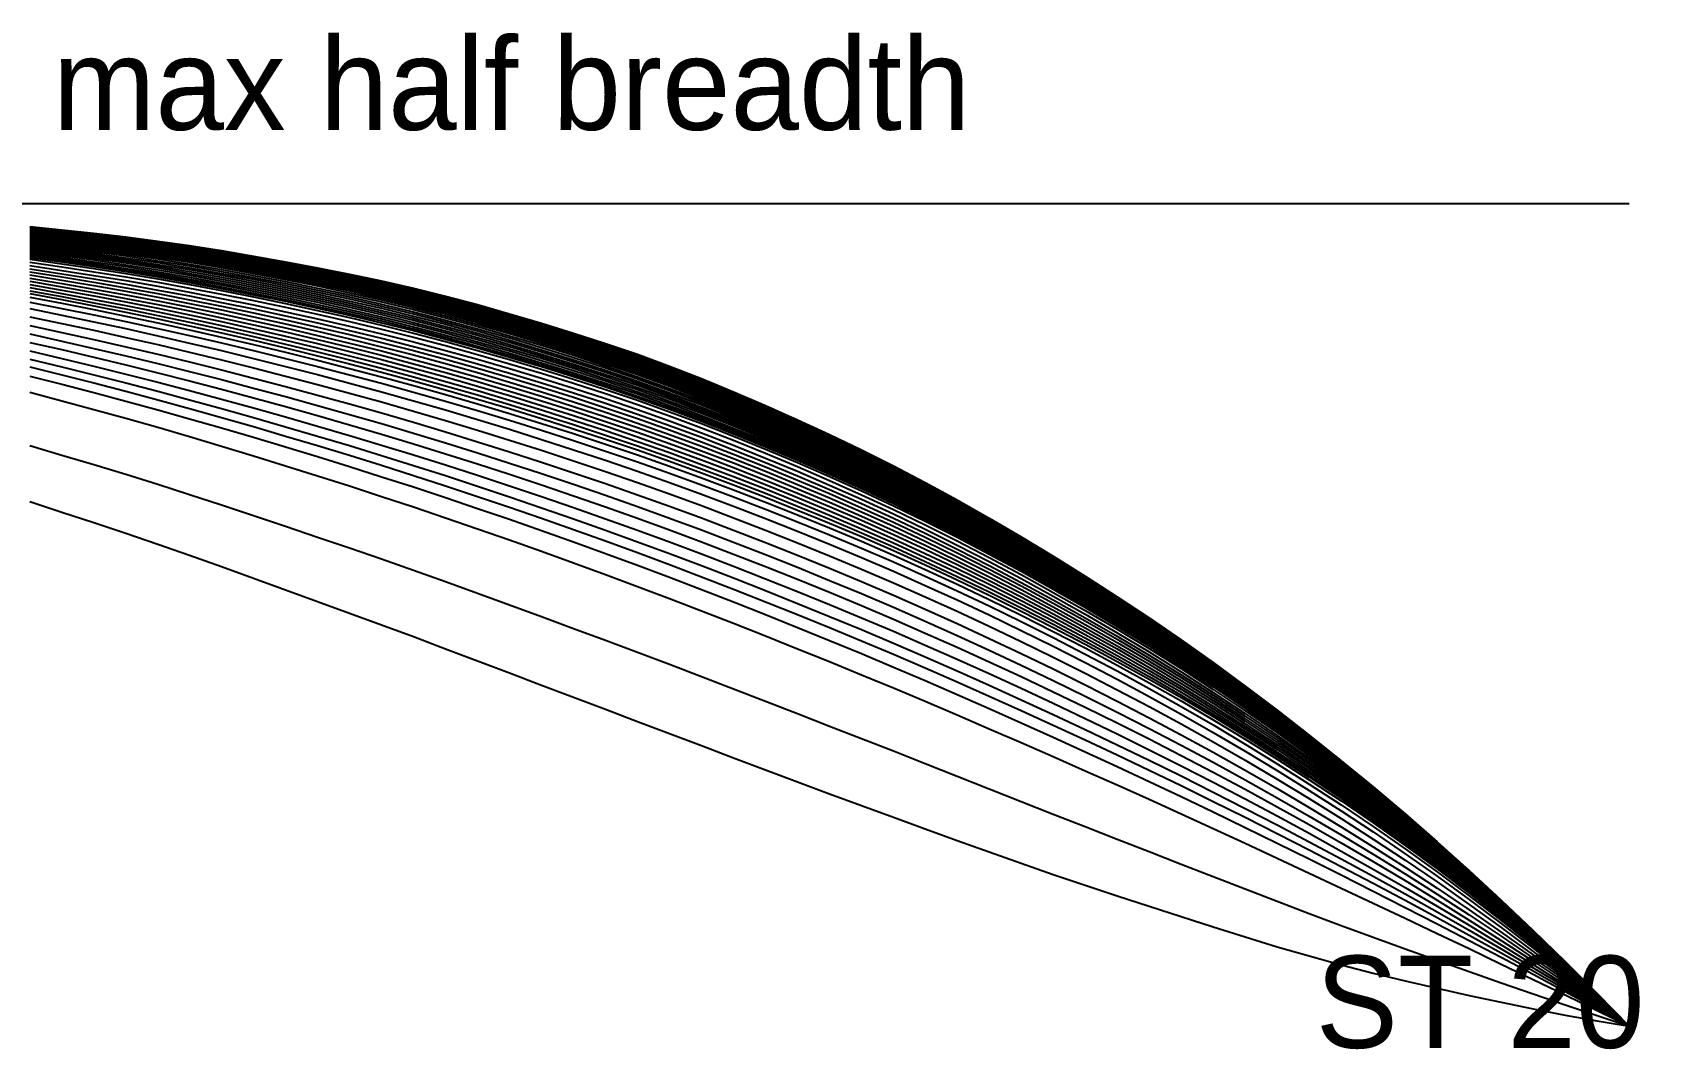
# Model space of a CAD drawing. Header units: metres. Extents: x -42 to 420, y 0 to 297.
# Drawn here: x 349.57 to 385.18, y 86.43 to 108.49 of the extents above; entities that cross this region are included whole.
import ezdxf
from ezdxf.enums import TextEntityAlignment as Align

# ---------------------------------------------------------------- set-up
doc = ezdxf.new("R2010")
doc.units = ezdxf.units.M
for name, color, linetype in [('DECK', 7, 'Continuous'), ('LABELS', 7, 'Continuous'), ('WATERLINES', 7, 'Continuous')]:
    doc.layers.add(name, color=color, linetype=linetype)

msp = doc.modelspace()

# ---------------------------------------------------------------- linework, layer by layer
at = {"layer": 'DECK'}
msp.add_line((162, 104.786), (384.222, 104.786), dxfattribs=at)
at = {"layer": 'WATERLINES'}
for points in [[(349.5, 104.286), (350.194, 104.216), (350.889, 104.143), (351.583, 104.063), (352.278, 103.972), (352.972, 103.872), (353.667, 103.764), (354.361, 103.647), (355.056, 103.523), (355.75, 103.392), (356.444, 103.255), (357.139, 103.108), (357.833, 102.948), (358.528, 102.775), (359.222, 102.591), (359.917, 102.395), (360.611, 102.189), (361.306, 101.974), (362, 101.75), (362.694, 101.513), (363.389, 101.258), (364.083, 100.987), (364.778, 100.701), (365.472, 100.402), (366.167, 100.091), (366.861, 99.77), (367.556, 99.439), (368.25, 99.094), (368.944, 98.732), (369.639, 98.353), (370.333, 97.959), (371.028, 97.55), (371.722, 97.129), (372.417, 96.695), (373.111, 96.25), (373.806, 95.791), (374.5, 95.315), (375.194, 94.821), (375.889, 94.311), (376.583, 93.785), (377.278, 93.245), (377.972, 92.69), (378.667, 92.121), (379.361, 91.536), (380.056, 90.932), (380.75, 90.308), (381.444, 89.666), (382.139, 89.006), (382.833, 88.329), (383.528, 87.637), (384.222, 86.929)], [(349.5, 104.266), (350.194, 104.195), (350.889, 104.121), (351.583, 104.04), (352.278, 103.948), (352.972, 103.848), (353.667, 103.738), (354.361, 103.621), (355.056, 103.496), (355.75, 103.365), (356.444, 103.227), (357.139, 103.08), (357.833, 102.919), (358.528, 102.746), (359.222, 102.561), (359.917, 102.365), (360.611, 102.159), (361.306, 101.944), (362, 101.72), (362.694, 101.483), (363.389, 101.228), (364.083, 100.957), (364.778, 100.671), (365.472, 100.373), (366.167, 100.062), (366.861, 99.74), (367.556, 99.41), (368.25, 99.066), (368.944, 98.704), (369.639, 98.326), (370.333, 97.932), (371.028, 97.525), (371.722, 97.104), (372.417, 96.671), (373.111, 96.227), (373.806, 95.769), (374.5, 95.293), (375.194, 94.801), (375.889, 94.292), (376.583, 93.767), (377.278, 93.228), (377.972, 92.675), (378.667, 92.108), (379.361, 91.524), (380.056, 90.921), (380.75, 90.299), (381.444, 89.658), (382.139, 89), (382.833, 88.326), (383.528, 87.635), (384.222, 86.929)], [(349.5, 104.246), (350.194, 104.174), (350.889, 104.099), (351.583, 104.017), (352.278, 103.925), (352.972, 103.823), (353.667, 103.713), (354.361, 103.595), (355.056, 103.47), (355.75, 103.338), (356.444, 103.199), (357.139, 103.052), (357.833, 102.89), (358.528, 102.717), (359.222, 102.532), (359.917, 102.336), (360.611, 102.129), (361.306, 101.914), (362, 101.69), (362.694, 101.452), (363.389, 101.197), (364.083, 100.927), (364.778, 100.641), (365.472, 100.343), (366.167, 100.032), (366.861, 99.711), (367.556, 99.381), (368.25, 99.038), (368.944, 98.676), (369.639, 98.299), (370.333, 97.906), (371.028, 97.499), (371.722, 97.078), (372.417, 96.646), (373.111, 96.203), (373.806, 95.746), (374.5, 95.272), (375.194, 94.78), (375.889, 94.273), (376.583, 93.75), (377.278, 93.212), (377.972, 92.659), (378.667, 92.094), (379.361, 91.512), (380.056, 90.91), (380.75, 90.289), (381.444, 89.651), (382.139, 88.995), (382.833, 88.322), (383.528, 87.633), (384.222, 86.929)], [(349.5, 104.226), (350.194, 104.153), (350.889, 104.077), (351.583, 103.994), (352.278, 103.901), (352.972, 103.799), (353.667, 103.688), (354.361, 103.569), (355.056, 103.443), (355.75, 103.31), (356.444, 103.172), (357.139, 103.023), (357.833, 102.862), (358.528, 102.688), (359.222, 102.502), (359.917, 102.306), (360.611, 102.099), (361.306, 101.884), (362, 101.659), (362.694, 101.422), (363.389, 101.167), (364.083, 100.897), (364.778, 100.611), (365.472, 100.313), (366.167, 100.003), (366.861, 99.682), (367.556, 99.352), (368.25, 99.009), (368.944, 98.649), (369.639, 98.272), (370.333, 97.879), (371.028, 97.473), (371.722, 97.053), (372.417, 96.622), (373.111, 96.18), (373.806, 95.724), (374.5, 95.25), (375.194, 94.76), (375.889, 94.254), (376.583, 93.732), (377.278, 93.195), (377.972, 92.644), (378.667, 92.08), (379.361, 91.499), (380.056, 90.899), (380.75, 90.28), (381.444, 89.643), (382.139, 88.989), (382.833, 88.318), (383.528, 87.631), (384.222, 86.929)], [(349.5, 104.206), (350.194, 104.132), (350.889, 104.055), (351.583, 103.971), (352.278, 103.877), (352.972, 103.774), (353.667, 103.663), (354.361, 103.543), (355.056, 103.417), (355.75, 103.283), (356.444, 103.144), (357.139, 102.995), (357.833, 102.833), (358.528, 102.659), (359.222, 102.473), (359.917, 102.276), (360.611, 102.07), (361.306, 101.854), (362, 101.629), (362.694, 101.392), (363.389, 101.137), (364.083, 100.866), (364.778, 100.581), (365.472, 100.283), (366.167, 99.973), (366.861, 99.653), (367.556, 99.323), (368.25, 98.981), (368.944, 98.621), (369.639, 98.244), (370.333, 97.853), (371.028, 97.447), (371.722, 97.028), (372.417, 96.598), (373.111, 96.157), (373.806, 95.701), (374.5, 95.229), (375.194, 94.74), (375.889, 94.234), (376.583, 93.714), (377.278, 93.178), (377.972, 92.629), (378.667, 92.066), (379.361, 91.487), (380.056, 90.888), (380.75, 90.271), (381.444, 89.636), (382.139, 88.983), (382.833, 88.314), (383.528, 87.629), (384.222, 86.929)], [(349.5, 104.186), (350.194, 104.111), (350.889, 104.033), (351.583, 103.948), (352.278, 103.853), (352.972, 103.75), (353.667, 103.638), (354.361, 103.518), (355.056, 103.39), (355.75, 103.256), (356.444, 103.116), (357.139, 102.967), (357.833, 102.804), (358.528, 102.63), (359.222, 102.443), (359.917, 102.247), (360.611, 102.04), (361.306, 101.824), (362, 101.599), (362.694, 101.361), (363.389, 101.106), (364.083, 100.836), (364.778, 100.551), (365.472, 100.253), (366.167, 99.944), (366.861, 99.624), (367.556, 99.295), (368.25, 98.952), (368.944, 98.593), (369.639, 98.217), (370.333, 97.826), (371.028, 97.421), (371.722, 97.003), (372.417, 96.574), (373.111, 96.133), (373.806, 95.679), (374.5, 95.208), (375.194, 94.719), (375.889, 94.215), (376.583, 93.696), (377.278, 93.162), (377.972, 92.614), (378.667, 92.052), (379.361, 91.475), (380.056, 90.878), (380.75, 90.262), (381.444, 89.628), (382.139, 88.977), (382.833, 88.31), (383.528, 87.627), (384.222, 86.929)], [(349.5, 104.166), (350.194, 104.09), (350.889, 104.011), (351.583, 103.925), (352.278, 103.83), (352.972, 103.725), (353.667, 103.612), (354.361, 103.492), (355.056, 103.364), (355.75, 103.229), (356.444, 103.089), (357.139, 102.938), (357.833, 102.776), (358.528, 102.6), (359.222, 102.414), (359.917, 102.217), (360.611, 102.01), (361.306, 101.794), (362, 101.569), (362.694, 101.331), (363.389, 101.076), (364.083, 100.806), (364.778, 100.521), (365.472, 100.224), (366.167, 99.914), (366.861, 99.594), (367.556, 99.266), (368.25, 98.924), (368.944, 98.565), (369.639, 98.19), (370.333, 97.799), (371.028, 97.395), (371.722, 96.978), (372.417, 96.549), (373.111, 96.11), (373.806, 95.657), (374.5, 95.186), (375.194, 94.699), (375.889, 94.196), (376.583, 93.678), (377.278, 93.145), (377.972, 92.599), (378.667, 92.039), (379.361, 91.462), (380.056, 90.867), (380.75, 90.253), (381.444, 89.621), (382.139, 88.972), (382.833, 88.306), (383.528, 87.625), (384.222, 86.929)], [(349.5, 104.146), (350.194, 104.069), (350.889, 103.989), (351.583, 103.902), (352.278, 103.806), (352.972, 103.701), (353.667, 103.587), (354.361, 103.466), (355.056, 103.337), (355.75, 103.202), (356.444, 103.061), (357.139, 102.91), (357.833, 102.747), (358.528, 102.571), (359.222, 102.385), (359.917, 102.187), (360.611, 101.98), (361.306, 101.764), (362, 101.539), (362.694, 101.301), (363.389, 101.046), (364.083, 100.776), (364.778, 100.491), (365.472, 100.194), (366.167, 99.885), (366.861, 99.565), (367.556, 99.237), (368.25, 98.896), (368.944, 98.537), (369.639, 98.162), (370.333, 97.773), (371.028, 97.369), (371.722, 96.953), (372.417, 96.525), (373.111, 96.087), (373.806, 95.634), (374.5, 95.165), (375.194, 94.679), (375.889, 94.177), (376.583, 93.66), (377.278, 93.129), (377.972, 92.583), (378.667, 92.025), (379.361, 91.45), (380.056, 90.856), (380.75, 90.243), (381.444, 89.613), (382.139, 88.966), (382.833, 88.302), (383.528, 87.623), (384.222, 86.929)], [(349.5, 104.126), (350.194, 104.048), (350.889, 103.967), (351.583, 103.879), (352.278, 103.782), (352.972, 103.676), (353.667, 103.562), (354.361, 103.44), (355.056, 103.311), (355.75, 103.175), (356.444, 103.033), (357.139, 102.882), (357.833, 102.718), (358.528, 102.542), (359.222, 102.355), (359.917, 102.158), (360.611, 101.95), (361.306, 101.733), (362, 101.508), (362.694, 101.27), (363.389, 101.015), (364.083, 100.745), (364.778, 100.461), (365.472, 100.164), (366.167, 99.855), (366.861, 99.536), (367.556, 99.208), (368.25, 98.867), (368.944, 98.509), (369.639, 98.135), (370.333, 97.746), (371.028, 97.343), (371.722, 96.928), (372.417, 96.501), (373.111, 96.063), (373.806, 95.612), (374.5, 95.143), (375.194, 94.659), (375.889, 94.158), (376.583, 93.642), (377.278, 93.112), (377.972, 92.568), (378.667, 92.011), (379.361, 91.438), (380.056, 90.845), (380.75, 90.234), (381.444, 89.606), (382.139, 88.96), (382.833, 88.298), (383.528, 87.621), (384.222, 86.929)], [(349.5, 104.105), (350.194, 104.027), (350.889, 103.945), (351.583, 103.856), (352.278, 103.758), (352.972, 103.652), (353.667, 103.537), (354.361, 103.414), (355.056, 103.284), (355.75, 103.148), (356.444, 103.005), (357.139, 102.853), (357.833, 102.689), (358.528, 102.513), (359.222, 102.326), (359.917, 102.128), (360.611, 101.92), (361.306, 101.703), (362, 101.478), (362.694, 101.24), (363.389, 100.985), (364.083, 100.715), (364.778, 100.431), (365.472, 100.134), (366.167, 99.825), (366.861, 99.507), (367.556, 99.179), (368.25, 98.839), (368.944, 98.481), (369.639, 98.108), (370.333, 97.719), (371.028, 97.318), (371.722, 96.903), (372.417, 96.477), (373.111, 96.04), (373.806, 95.589), (374.5, 95.122), (375.194, 94.638), (375.889, 94.139), (376.583, 93.625), (377.278, 93.096), (377.972, 92.553), (378.667, 91.997), (379.361, 91.425), (380.056, 90.834), (380.75, 90.225), (381.444, 89.598), (382.139, 88.955), (382.833, 88.295), (383.528, 87.619), (384.222, 86.929)], [(349.5, 104.085), (350.194, 104.006), (350.889, 103.923), (351.583, 103.833), (352.278, 103.735), (352.972, 103.627), (353.667, 103.512), (354.361, 103.388), (355.056, 103.258), (355.75, 103.121), (356.444, 102.978), (357.139, 102.825), (357.833, 102.661), (358.528, 102.484), (359.222, 102.296), (359.917, 102.098), (360.611, 101.89), (361.306, 101.673), (362, 101.448), (362.694, 101.21), (363.389, 100.955), (364.083, 100.685), (364.778, 100.401), (365.472, 100.104), (366.167, 99.796), (366.861, 99.478), (367.556, 99.15), (368.25, 98.81), (368.944, 98.453), (369.639, 98.08), (370.333, 97.693), (371.028, 97.292), (371.722, 96.878), (372.417, 96.452), (373.111, 96.016), (373.806, 95.567), (374.5, 95.101), (375.194, 94.618), (375.889, 94.12), (376.583, 93.607), (377.278, 93.079), (377.972, 92.538), (378.667, 91.983), (379.361, 91.413), (380.056, 90.824), (380.75, 90.216), (381.444, 89.591), (382.139, 88.949), (382.833, 88.291), (383.528, 87.617), (384.222, 86.929)], [(349.5, 104.066), (350.194, 103.986), (350.889, 103.902), (351.583, 103.812), (352.278, 103.712), (352.972, 103.604), (353.667, 103.488), (354.361, 103.364), (355.056, 103.233), (355.75, 103.095), (356.444, 102.951), (357.139, 102.798), (357.833, 102.633), (358.528, 102.456), (359.222, 102.268), (359.917, 102.07), (360.611, 101.862), (361.306, 101.644), (362, 101.419), (362.694, 101.18), (363.389, 100.925), (364.083, 100.656), (364.778, 100.372), (365.472, 100.075), (366.167, 99.767), (366.861, 99.449), (367.556, 99.122), (368.25, 98.782), (368.944, 98.426), (369.639, 98.054), (370.333, 97.667), (371.028, 97.266), (371.722, 96.853), (372.417, 96.428), (373.111, 95.993), (373.806, 95.545), (374.5, 95.079), (375.194, 94.598), (375.889, 94.101), (376.583, 93.589), (377.278, 93.062), (377.972, 92.522), (378.667, 91.969), (379.361, 91.4), (380.056, 90.813), (380.75, 90.207), (381.444, 89.583), (382.139, 88.943), (382.833, 88.287), (383.528, 87.615), (384.222, 86.929)], [(349.5, 104.045), (350.194, 103.964), (350.889, 103.879), (351.583, 103.788), (352.278, 103.687), (352.972, 103.578), (353.667, 103.461), (354.361, 103.337), (355.056, 103.205), (355.75, 103.067), (356.444, 102.922), (357.139, 102.769), (357.833, 102.603), (358.528, 102.426), (359.222, 102.238), (359.917, 102.039), (360.611, 101.831), (361.306, 101.613), (362, 101.387), (362.694, 101.149), (363.389, 100.894), (364.083, 100.624), (364.778, 100.341), (365.472, 100.045), (366.167, 99.737), (366.861, 99.419), (367.556, 99.093), (368.25, 98.753), (368.944, 98.398), (369.639, 98.026), (370.333, 97.64), (371.028, 97.24), (371.722, 96.828), (372.417, 96.404), (373.111, 95.97), (373.806, 95.522), (374.5, 95.058), (375.194, 94.577), (375.889, 94.082), (376.583, 93.571), (377.278, 93.046), (377.972, 92.507), (378.667, 91.956), (379.361, 91.388), (380.056, 90.802), (380.75, 90.198), (381.444, 89.576), (382.139, 88.937), (382.833, 88.283), (383.528, 87.613), (384.222, 86.929)], [(349.5, 104.02), (350.194, 103.938), (350.889, 103.852), (351.583, 103.759), (352.278, 103.658), (352.972, 103.548), (353.667, 103.431), (354.361, 103.305), (355.056, 103.173), (355.75, 103.034), (356.444, 102.889), (357.139, 102.735), (357.833, 102.568), (358.528, 102.391), (359.222, 102.202), (359.917, 102.003), (360.611, 101.795), (361.306, 101.577), (362, 101.351), (362.694, 101.113), (363.389, 100.859), (364.083, 100.589), (364.778, 100.306), (365.472, 100.01), (366.167, 99.703), (366.861, 99.386), (367.556, 99.06), (368.25, 98.722), (368.944, 98.367), (369.639, 97.996), (370.333, 97.611), (371.028, 97.212), (371.722, 96.801), (372.417, 96.379), (373.111, 95.945), (373.806, 95.499), (374.5, 95.036), (375.194, 94.557), (375.889, 94.063), (376.583, 93.554), (377.278, 93.03), (377.972, 92.493), (378.667, 91.943), (379.361, 91.377), (380.056, 90.792), (380.75, 90.189), (381.444, 89.569), (382.139, 88.933), (382.833, 88.28), (383.528, 87.611), (384.222, 86.929)], [(349.5, 103.991), (350.194, 103.907), (350.889, 103.82), (351.583, 103.726), (352.278, 103.624), (352.972, 103.513), (353.667, 103.395), (354.361, 103.268), (355.056, 103.135), (355.75, 102.996), (356.444, 102.85), (357.139, 102.695), (357.833, 102.528), (358.528, 102.35), (359.222, 102.161), (359.917, 101.962), (360.611, 101.754), (361.306, 101.536), (362, 101.31), (362.694, 101.072), (363.389, 100.818), (364.083, 100.549), (364.778, 100.267), (365.472, 99.972), (366.167, 99.666), (366.861, 99.349), (367.556, 99.024), (368.25, 98.687), (368.944, 98.333), (369.639, 97.963), (370.333, 97.58), (371.028, 97.182), (371.722, 96.773), (372.417, 96.352), (373.111, 95.92), (373.806, 95.475), (374.5, 95.014), (375.194, 94.537), (375.889, 94.044), (376.583, 93.537), (377.278, 93.015), (377.972, 92.48), (378.667, 91.931), (379.361, 91.367), (380.056, 90.784), (380.75, 90.182), (381.444, 89.564), (382.139, 88.928), (382.833, 88.277), (383.528, 87.61), (384.222, 86.929)], [(349.5, 103.957), (350.194, 103.873), (350.889, 103.784), (351.583, 103.689), (352.278, 103.585), (352.972, 103.473), (353.667, 103.354), (354.361, 103.227), (355.056, 103.093), (355.75, 102.952), (356.444, 102.806), (357.139, 102.65), (357.833, 102.483), (358.528, 102.304), (359.222, 102.115), (359.917, 101.916), (360.611, 101.708), (361.306, 101.491), (362, 101.265), (362.694, 101.027), (363.389, 100.773), (364.083, 100.505), (364.778, 100.223), (365.472, 99.929), (366.167, 99.624), (366.861, 99.309), (367.556, 98.985), (368.25, 98.649), (368.944, 98.296), (369.639, 97.929), (370.333, 97.547), (371.028, 97.151), (371.722, 96.743), (372.417, 96.324), (373.111, 95.894), (373.806, 95.451), (374.5, 94.992), (375.194, 94.516), (375.889, 94.026), (376.583, 93.52), (377.278, 93.001), (377.972, 92.467), (378.667, 91.92), (379.361, 91.357), (380.056, 90.776), (380.75, 90.176), (381.444, 89.559), (382.139, 88.925), (382.833, 88.275), (383.528, 87.609), (384.222, 86.929)], [(349.5, 103.922), (350.194, 103.836), (350.889, 103.746), (351.583, 103.65), (352.278, 103.545), (352.972, 103.432), (353.667, 103.311), (354.361, 103.183), (355.056, 103.048), (355.75, 102.907), (356.444, 102.76), (357.139, 102.603), (357.833, 102.436), (358.528, 102.257), (359.222, 102.068), (359.917, 101.869), (360.611, 101.66), (361.306, 101.443), (362, 101.217), (362.694, 100.979), (363.389, 100.726), (364.083, 100.459), (364.778, 100.178), (365.472, 99.885), (366.167, 99.582), (366.861, 99.268), (367.556, 98.945), (368.25, 98.61), (368.944, 98.259), (369.639, 97.893), (370.333, 97.513), (371.028, 97.119), (371.722, 96.713), (372.417, 96.296), (373.111, 95.868), (373.806, 95.427), (374.5, 94.969), (375.194, 94.496), (375.889, 94.008), (376.583, 93.504), (377.278, 92.986), (377.972, 92.455), (378.667, 91.91), (379.361, 91.349), (380.056, 90.769), (380.75, 90.17), (381.444, 89.554), (382.139, 88.921), (382.833, 88.272), (383.528, 87.608), (384.222, 86.929)], [(349.5, 103.888), (350.194, 103.8), (350.889, 103.709), (351.583, 103.611), (352.278, 103.505), (352.972, 103.391), (353.667, 103.269), (354.361, 103.141), (355.056, 103.005), (355.75, 102.863), (356.444, 102.714), (357.139, 102.557), (357.833, 102.389), (358.528, 102.21), (359.222, 102.021), (359.917, 101.821), (360.611, 101.613), (361.306, 101.396), (362, 101.17), (362.694, 100.933), (363.389, 100.68), (364.083, 100.413), (364.778, 100.134), (365.472, 99.842), (366.167, 99.539), (366.861, 99.227), (367.556, 98.905), (368.25, 98.572), (368.944, 98.222), (369.639, 97.858), (370.333, 97.479), (371.028, 97.088), (371.722, 96.683), (372.417, 96.268), (373.111, 95.842), (373.806, 95.403), (374.5, 94.947), (375.194, 94.476), (375.889, 93.989), (376.583, 93.488), (377.278, 92.972), (377.972, 92.442), (378.667, 91.899), (379.361, 91.34), (380.056, 90.761), (380.75, 90.164), (381.444, 89.55), (382.139, 88.918), (382.833, 88.27), (383.528, 87.607), (384.222, 86.929)], [(349.5, 103.853), (350.194, 103.765), (350.889, 103.672), (351.583, 103.573), (352.278, 103.466), (352.972, 103.351), (353.667, 103.228), (354.361, 103.098), (355.056, 102.962), (355.75, 102.819), (356.444, 102.67), (357.139, 102.512), (357.833, 102.343), (358.528, 102.164), (359.222, 101.974), (359.917, 101.775), (360.611, 101.566), (361.306, 101.349), (362, 101.124), (362.694, 100.886), (363.389, 100.634), (364.083, 100.369), (364.778, 100.09), (365.472, 99.799), (366.167, 99.498), (366.861, 99.186), (367.556, 98.866), (368.25, 98.534), (368.944, 98.185), (369.639, 97.823), (370.333, 97.446), (371.028, 97.056), (371.722, 96.654), (372.417, 96.24), (373.111, 95.816), (373.806, 95.378), (374.5, 94.925), (375.194, 94.455), (375.889, 93.971), (376.583, 93.471), (377.278, 92.957), (377.972, 92.43), (378.667, 91.888), (379.361, 91.33), (380.056, 90.753), (380.75, 90.158), (381.444, 89.545), (382.139, 88.915), (382.833, 88.268), (383.528, 87.606), (384.222, 86.929)], [(349.5, 103.819), (350.194, 103.729), (350.889, 103.635), (351.583, 103.534), (352.278, 103.426), (352.972, 103.31), (353.667, 103.186), (354.361, 103.056), (355.056, 102.918), (355.75, 102.774), (356.444, 102.624), (357.139, 102.466), (357.833, 102.297), (358.528, 102.117), (359.222, 101.927), (359.917, 101.728), (360.611, 101.519), (361.306, 101.302), (362, 101.077), (362.694, 100.84), (363.389, 100.588), (364.083, 100.323), (364.778, 100.045), (365.472, 99.756), (366.167, 99.455), (366.861, 99.145), (367.556, 98.826), (368.25, 98.495), (368.944, 98.149), (369.639, 97.787), (370.333, 97.412), (371.028, 97.024), (371.722, 96.624), (372.417, 96.212), (373.111, 95.79), (373.806, 95.354), (374.5, 94.902), (375.194, 94.435), (375.889, 93.952), (376.583, 93.455), (377.278, 92.943), (377.972, 92.417), (378.667, 91.877), (379.361, 91.321), (380.056, 90.746), (380.75, 90.152), (381.444, 89.54), (382.139, 88.911), (382.833, 88.266), (383.528, 87.605), (384.222, 86.929)], [(349.5, 103.785), (350.194, 103.693), (350.889, 103.598), (351.583, 103.496), (352.278, 103.387), (352.972, 103.269), (353.667, 103.145), (354.361, 103.013), (355.056, 102.875), (355.75, 102.73), (356.444, 102.579), (357.139, 102.42), (357.833, 102.251), (358.528, 102.07), (359.222, 101.88), (359.917, 101.681), (360.611, 101.472), (361.306, 101.255), (362, 101.03), (362.694, 100.794), (363.389, 100.543), (364.083, 100.278), (364.778, 100.001), (365.472, 99.713), (366.167, 99.414), (366.861, 99.105), (367.556, 98.787), (368.25, 98.457), (368.944, 98.112), (369.639, 97.752), (370.333, 97.379), (371.028, 96.993), (371.722, 96.594), (372.417, 96.184), (373.111, 95.764), (373.806, 95.33), (374.5, 94.88), (375.194, 94.415), (375.889, 93.934), (376.583, 93.439), (377.278, 92.929), (377.972, 92.405), (378.667, 91.867), (379.361, 91.312), (380.056, 90.738), (380.75, 90.146), (381.444, 89.535), (382.139, 88.908), (382.833, 88.264), (383.528, 87.604), (384.222, 86.929)], [(349.5, 103.751), (350.194, 103.658), (350.889, 103.561), (351.583, 103.458), (352.278, 103.347), (352.972, 103.229), (353.667, 103.104), (354.361, 102.971), (355.056, 102.832), (355.75, 102.686), (356.444, 102.535), (357.139, 102.375), (357.833, 102.205), (358.528, 102.024), (359.222, 101.834), (359.917, 101.635), (360.611, 101.426), (361.306, 101.209), (362, 100.984), (362.694, 100.748), (363.389, 100.497), (364.083, 100.234), (364.778, 99.958), (365.472, 99.67), (366.167, 99.372), (366.861, 99.064), (367.556, 98.748), (368.25, 98.419), (368.944, 98.076), (369.639, 97.718), (370.333, 97.346), (371.028, 96.962), (371.722, 96.565), (372.417, 96.157), (373.111, 95.738), (373.806, 95.306), (374.5, 94.858), (375.194, 94.395), (375.889, 93.916), (376.583, 93.423), (377.278, 92.915), (377.972, 92.392), (378.667, 91.856), (379.361, 91.303), (380.056, 90.731), (380.75, 90.14), (381.444, 89.531), (382.139, 88.904), (382.833, 88.261), (383.528, 87.603), (384.222, 86.929)], [(349.5, 103.716), (350.194, 103.622), (350.889, 103.523), (351.583, 103.419), (352.278, 103.307), (352.972, 103.188), (353.667, 103.061), (354.361, 102.928), (355.056, 102.788), (355.75, 102.642), (356.444, 102.489), (357.139, 102.329), (357.833, 102.158), (358.528, 101.977), (359.222, 101.787), (359.917, 101.587), (360.611, 101.379), (361.306, 101.162), (362, 100.937), (362.694, 100.701), (363.389, 100.451), (364.083, 100.188), (364.778, 99.913), (365.472, 99.626), (366.167, 99.33), (366.861, 99.023), (367.556, 98.708), (368.25, 98.38), (368.944, 98.038), (369.639, 97.682), (370.333, 97.312), (371.028, 96.929), (371.722, 96.535), (372.417, 96.128), (373.111, 95.712), (373.806, 95.281), (374.5, 94.836), (375.194, 94.374), (375.889, 93.897), (376.583, 93.406), (377.278, 92.9), (377.972, 92.379), (378.667, 91.845), (379.361, 91.294), (380.056, 90.723), (380.75, 90.134), (381.444, 89.526), (382.139, 88.901), (382.833, 88.259), (383.528, 87.601), (384.222, 86.929)], [(349.5, 103.68), (350.194, 103.584), (350.889, 103.485), (351.583, 103.379), (352.278, 103.266), (352.972, 103.146), (353.667, 103.018), (354.361, 102.884), (355.056, 102.743), (355.75, 102.595), (356.444, 102.442), (357.139, 102.281), (357.833, 102.11), (358.528, 101.929), (359.222, 101.738), (359.917, 101.538), (360.611, 101.33), (361.306, 101.113), (362, 100.888), (362.694, 100.652), (363.389, 100.403), (364.083, 100.141), (364.778, 99.866), (365.472, 99.581), (366.167, 99.285), (366.861, 98.98), (367.556, 98.666), (368.25, 98.34), (368.944, 97.999), (369.639, 97.645), (370.333, 97.276), (371.028, 96.896), (371.722, 96.503), (372.417, 96.099), (373.111, 95.684), (373.806, 95.255), (374.5, 94.812), (375.194, 94.352), (375.889, 93.878), (376.583, 93.388), (377.278, 92.884), (377.972, 92.366), (378.667, 91.833), (379.361, 91.284), (380.056, 90.715), (380.75, 90.127), (381.444, 89.521), (382.139, 88.897), (382.833, 88.257), (383.528, 87.6), (384.222, 86.929)], [(349.5, 103.647), (350.194, 103.55), (350.889, 103.449), (351.583, 103.343), (352.278, 103.228), (352.972, 103.107), (353.667, 102.978), (354.361, 102.843), (355.056, 102.701), (355.75, 102.553), (356.444, 102.399), (357.139, 102.237), (357.833, 102.066), (358.528, 101.884), (359.222, 101.693), (359.917, 101.493), (360.611, 101.285), (361.306, 101.068), (362, 100.843), (362.694, 100.608), (363.389, 100.359), (364.083, 100.098), (364.778, 99.825), (365.472, 99.54), (366.167, 99.246), (366.861, 98.941), (367.556, 98.628), (368.25, 98.304), (368.944, 97.965), (369.639, 97.611), (370.333, 97.245), (371.028, 96.866), (371.722, 96.475), (372.417, 96.073), (373.111, 95.659), (373.806, 95.233), (374.5, 94.791), (375.194, 94.333), (375.889, 93.861), (376.583, 93.373), (377.278, 92.871), (377.972, 92.354), (378.667, 91.824), (379.361, 91.276), (380.056, 90.708), (380.75, 90.122), (381.444, 89.517), (382.139, 88.894), (382.833, 88.255), (383.528, 87.599), (384.222, 86.929)], [(349.5, 103.618), (350.194, 103.52), (350.889, 103.418), (351.583, 103.31), (352.278, 103.195), (352.972, 103.073), (353.667, 102.943), (354.361, 102.807), (355.056, 102.665), (355.75, 102.516), (356.444, 102.362), (357.139, 102.199), (357.833, 102.027), (358.528, 101.845), (359.222, 101.654), (359.917, 101.454), (360.611, 101.246), (361.306, 101.029), (362, 100.805), (362.694, 100.57), (363.389, 100.322), (364.083, 100.061), (364.778, 99.789), (365.472, 99.505), (366.167, 99.212), (366.861, 98.909), (367.556, 98.597), (368.25, 98.273), (368.944, 97.936), (369.639, 97.584), (370.333, 97.219), (371.028, 96.842), (371.722, 96.453), (372.417, 96.052), (373.111, 95.64), (373.806, 95.215), (374.5, 94.775), (375.194, 94.319), (375.889, 93.848), (376.583, 93.362), (377.278, 92.862), (377.972, 92.347), (378.667, 91.817), (379.361, 91.271), (380.056, 90.704), (380.75, 90.119), (381.444, 89.514), (382.139, 88.893), (382.833, 88.254), (383.528, 87.599), (384.222, 86.929)], [(349.5, 103.578), (350.194, 103.479), (350.889, 103.375), (351.583, 103.266), (352.278, 103.149), (352.972, 103.026), (353.667, 102.895), (354.361, 102.758), (355.056, 102.614), (355.75, 102.465), (356.444, 102.309), (357.139, 102.146), (357.833, 101.973), (358.528, 101.791), (359.222, 101.599), (359.917, 101.399), (360.611, 101.191), (361.306, 100.974), (362, 100.75), (362.694, 100.515), (363.389, 100.267), (364.083, 100.008), (364.778, 99.736), (365.472, 99.454), (366.167, 99.162), (366.861, 98.86), (367.556, 98.549), (368.25, 98.227), (368.944, 97.891), (369.639, 97.541), (370.333, 97.178), (371.028, 96.803), (371.722, 96.415), (372.417, 96.017), (373.111, 95.607), (373.806, 95.185), (374.5, 94.746), (375.194, 94.293), (375.889, 93.824), (376.583, 93.34), (377.278, 92.842), (377.972, 92.329), (378.667, 91.802), (379.361, 91.258), (380.056, 90.693), (380.75, 90.11), (381.444, 89.507), (382.139, 88.887), (382.833, 88.25), (383.528, 87.597), (384.222, 86.929)], [(349.5, 103.515), (350.194, 103.413), (350.889, 103.307), (351.583, 103.195), (352.278, 103.076), (352.972, 102.95), (353.667, 102.818), (354.361, 102.679), (355.056, 102.533), (355.75, 102.382), (356.444, 102.225), (357.139, 102.06), (357.833, 101.886), (358.528, 101.703), (359.222, 101.511), (359.917, 101.31), (360.611, 101.101), (361.306, 100.884), (362, 100.659), (362.694, 100.425), (363.389, 100.177), (364.083, 99.918), (364.778, 99.648), (365.472, 99.367), (366.167, 99.075), (366.861, 98.775), (367.556, 98.466), (368.25, 98.146), (368.944, 97.812), (369.639, 97.464), (370.333, 97.104), (371.028, 96.731), (371.722, 96.346), (372.417, 95.951), (373.111, 95.544), (373.806, 95.125), (374.5, 94.69), (375.194, 94.24), (375.889, 93.775), (376.583, 93.295), (377.278, 92.8), (377.972, 92.292), (378.667, 91.768), (379.361, 91.228), (380.056, 90.667), (380.75, 90.088), (381.444, 89.49), (382.139, 88.874), (382.833, 88.241), (383.528, 87.593), (384.222, 86.929)], [(349.5, 103.441), (350.194, 103.336), (350.889, 103.227), (351.583, 103.112), (352.278, 102.99), (352.972, 102.862), (353.667, 102.727), (354.361, 102.586), (355.056, 102.438), (355.75, 102.285), (356.444, 102.126), (357.139, 101.959), (357.833, 101.783), (358.528, 101.599), (359.222, 101.406), (359.917, 101.204), (360.611, 100.995), (361.306, 100.777), (362, 100.552), (362.694, 100.317), (363.389, 100.07), (364.083, 99.812), (364.778, 99.542), (365.472, 99.262), (366.167, 98.973), (366.861, 98.674), (367.556, 98.367), (368.25, 98.048), (368.944, 97.716), (369.639, 97.371), (370.333, 97.014), (371.028, 96.644), (371.722, 96.263), (372.417, 95.87), (373.111, 95.467), (373.806, 95.051), (374.5, 94.62), (375.194, 94.174), (375.889, 93.713), (376.583, 93.238), (377.278, 92.748), (377.972, 92.244), (378.667, 91.726), (379.361, 91.19), (380.056, 90.635), (380.75, 90.06), (381.444, 89.467), (382.139, 88.857), (382.833, 88.23), (383.528, 87.587), (384.222, 86.929)], [(349.5, 103.371), (350.194, 103.263), (350.889, 103.151), (351.583, 103.034), (352.278, 102.909), (352.972, 102.779), (353.667, 102.641), (354.361, 102.498), (355.056, 102.348), (355.75, 102.193), (356.444, 102.032), (357.139, 101.864), (357.833, 101.686), (358.528, 101.501), (359.222, 101.307), (359.917, 101.104), (360.611, 100.894), (361.306, 100.676), (362, 100.451), (362.694, 100.216), (363.389, 99.969), (364.083, 99.712), (364.778, 99.443), (365.472, 99.164), (366.167, 98.876), (366.861, 98.579), (367.556, 98.273), (368.25, 97.956), (368.944, 97.627), (369.639, 97.284), (370.333, 96.929), (371.028, 96.563), (371.722, 96.184), (372.417, 95.795), (373.111, 95.395), (373.806, 94.983), (374.5, 94.555), (375.194, 94.113), (375.889, 93.657), (376.583, 93.185), (377.278, 92.7), (377.972, 92.2), (378.667, 91.686), (379.361, 91.155), (380.056, 90.604), (380.75, 90.035), (381.444, 89.447), (382.139, 88.841), (382.833, 88.219), (383.528, 87.582), (384.222, 86.929)], [(349.5, 103.304), (350.194, 103.193), (350.889, 103.078), (351.583, 102.958), (352.278, 102.832), (352.972, 102.699), (353.667, 102.559), (354.361, 102.414), (355.056, 102.262), (355.75, 102.105), (356.444, 101.942), (357.139, 101.772), (357.833, 101.594), (358.528, 101.407), (359.222, 101.212), (359.917, 101.009), (360.611, 100.798), (361.306, 100.58), (362, 100.354), (362.694, 100.119), (363.389, 99.873), (364.083, 99.616), (364.778, 99.348), (365.472, 99.071), (366.167, 98.784), (366.861, 98.488), (367.556, 98.184), (368.25, 97.869), (368.944, 97.541), (369.639, 97.201), (370.333, 96.849), (371.028, 96.485), (371.722, 96.11), (372.417, 95.724), (373.111, 95.327), (373.806, 94.918), (374.5, 94.494), (375.194, 94.056), (375.889, 93.603), (376.583, 93.136), (377.278, 92.654), (377.972, 92.159), (378.667, 91.649), (379.361, 91.122), (380.056, 90.576), (380.75, 90.011), (381.444, 89.427), (382.139, 88.827), (382.833, 88.209), (383.528, 87.577), (384.222, 86.929)], [(349.5, 103.236), (350.194, 103.122), (350.889, 103.004), (351.583, 102.882), (352.278, 102.753), (352.972, 102.617), (353.667, 102.476), (354.361, 102.328), (355.056, 102.174), (355.75, 102.015), (356.444, 101.851), (357.139, 101.679), (357.833, 101.499), (358.528, 101.311), (359.222, 101.115), (359.917, 100.912), (360.611, 100.7), (361.306, 100.482), (362, 100.256), (362.694, 100.021), (363.389, 99.775), (364.083, 99.518), (364.778, 99.252), (365.472, 98.976), (366.167, 98.69), (366.861, 98.396), (367.556, 98.093), (368.25, 97.78), (368.944, 97.454), (369.639, 97.117), (370.333, 96.767), (371.028, 96.406), (371.722, 96.034), (372.417, 95.651), (373.111, 95.257), (373.806, 94.851), (374.5, 94.431), (375.194, 93.996), (375.889, 93.548), (376.583, 93.085), (377.278, 92.608), (377.972, 92.116), (378.667, 91.611), (379.361, 91.088), (380.056, 90.547), (380.75, 89.986), (381.444, 89.407), (382.139, 88.812), (382.833, 88.199), (383.528, 87.571), (384.222, 86.929)], [(349.5, 103.167), (350.194, 103.05), (350.889, 102.93), (351.583, 102.805), (352.278, 102.673), (352.972, 102.535), (353.667, 102.391), (354.361, 102.241), (355.056, 102.086), (355.75, 101.925), (356.444, 101.758), (357.139, 101.585), (357.833, 101.404), (358.528, 101.215), (359.222, 101.018), (359.917, 100.814), (360.611, 100.602), (361.306, 100.383), (362, 100.157), (362.694, 99.921), (363.389, 99.676), (364.083, 99.42), (364.778, 99.154), (365.472, 98.879), (366.167, 98.595), (366.861, 98.303), (367.556, 98.001), (368.25, 97.69), (368.944, 97.367), (369.639, 97.031), (370.333, 96.685), (371.028, 96.326), (371.722, 95.957), (372.417, 95.577), (373.111, 95.187), (373.806, 94.784), (374.5, 94.368), (375.194, 93.937), (375.889, 93.492), (376.583, 93.033), (377.278, 92.56), (377.972, 92.074), (378.667, 91.572), (379.361, 91.054), (380.056, 90.517), (380.75, 89.961), (381.444, 89.387), (382.139, 88.796), (382.833, 88.189), (383.528, 87.566), (384.222, 86.929)], [(349.5, 103.099), (350.194, 102.979), (350.889, 102.856), (351.583, 102.728), (352.278, 102.594), (352.972, 102.454), (353.667, 102.308), (354.361, 102.156), (355.056, 101.998), (355.75, 101.835), (356.444, 101.667), (357.139, 101.492), (357.833, 101.309), (358.528, 101.119), (359.222, 100.922), (359.917, 100.716), (360.611, 100.504), (361.306, 100.285), (362, 100.058), (362.694, 99.823), (363.389, 99.578), (364.083, 99.323), (364.778, 99.058), (365.472, 98.784), (366.167, 98.501), (366.861, 98.21), (367.556, 97.911), (368.25, 97.601), (368.944, 97.28), (369.639, 96.947), (370.333, 96.603), (371.028, 96.248), (371.722, 95.881), (372.417, 95.505), (373.111, 95.117), (373.806, 94.718), (374.5, 94.305), (375.194, 93.878), (375.889, 93.437), (376.583, 92.983), (377.278, 92.514), (377.972, 92.031), (378.667, 91.535), (379.361, 91.021), (380.056, 90.488), (380.75, 89.937), (381.444, 89.367), (382.139, 88.781), (382.833, 88.179), (383.528, 87.561), (384.222, 86.929)], [(349.5, 103.03), (350.194, 102.907), (350.889, 102.782), (351.583, 102.651), (352.278, 102.514), (352.972, 102.372), (353.667, 102.223), (354.361, 102.069), (355.056, 101.91), (355.75, 101.745), (356.444, 101.575), (357.139, 101.398), (357.833, 101.214), (358.528, 101.023), (359.222, 100.824), (359.917, 100.618), (360.611, 100.405), (361.306, 100.186), (362, 99.959), (362.694, 99.724), (363.389, 99.479), (364.083, 99.224), (364.778, 98.961), (365.472, 98.688), (366.167, 98.407), (366.861, 98.117), (367.556, 97.819), (368.25, 97.511), (368.944, 97.192), (369.639, 96.862), (370.333, 96.52), (371.028, 96.168), (371.722, 95.804), (372.417, 95.431), (373.111, 95.047), (373.806, 94.651), (374.5, 94.241), (375.194, 93.818), (375.889, 93.382), (376.583, 92.931), (377.278, 92.467), (377.972, 91.988), (378.667, 91.496), (379.361, 90.987), (380.056, 90.458), (380.75, 89.912), (381.444, 89.347), (382.139, 88.766), (382.833, 88.169), (383.528, 87.556), (384.222, 86.929)], [(349.5, 102.96), (350.194, 102.834), (350.889, 102.706), (351.583, 102.572), (352.278, 102.433), (352.972, 102.288), (353.667, 102.138), (354.361, 101.981), (355.056, 101.82), (355.75, 101.653), (356.444, 101.481), (357.139, 101.303), (357.833, 101.117), (358.528, 100.925), (359.222, 100.725), (359.917, 100.519), (360.611, 100.305), (361.306, 100.085), (362, 99.858), (362.694, 99.622), (363.389, 99.378), (364.083, 99.124), (364.778, 98.861), (365.472, 98.59), (366.167, 98.31), (366.861, 98.021), (367.556, 97.725), (368.25, 97.419), (368.944, 97.102), (369.639, 96.774), (370.333, 96.435), (371.028, 96.086), (371.722, 95.726), (372.417, 95.355), (373.111, 94.974), (373.806, 94.582), (374.5, 94.176), (375.194, 93.757), (375.889, 93.324), (376.583, 92.878), (377.278, 92.418), (377.972, 91.944), (378.667, 91.456), (379.361, 90.951), (380.056, 90.427), (380.75, 89.886), (381.444, 89.326), (382.139, 88.75), (382.833, 88.158), (383.528, 87.55), (384.222, 86.929)], [(349.5, 102.893), (350.194, 102.765), (350.889, 102.633), (351.583, 102.497), (352.278, 102.356), (352.972, 102.208), (353.667, 102.056), (354.361, 101.897), (355.056, 101.734), (355.75, 101.565), (356.444, 101.391), (357.139, 101.211), (357.833, 101.025), (358.528, 100.831), (359.222, 100.63), (359.917, 100.423), (360.611, 100.209), (361.306, 99.988), (362, 99.761), (362.694, 99.526), (363.389, 99.282), (364.083, 99.029), (364.778, 98.767), (365.472, 98.496), (366.167, 98.218), (366.861, 97.931), (367.556, 97.636), (368.25, 97.332), (368.944, 97.017), (369.639, 96.692), (370.333, 96.356), (371.028, 96.009), (371.722, 95.652), (372.417, 95.284), (373.111, 94.907), (373.806, 94.517), (374.5, 94.115), (375.194, 93.7), (375.889, 93.271), (376.583, 92.829), (377.278, 92.373), (377.972, 91.903), (378.667, 91.419), (379.361, 90.919), (380.056, 90.4), (380.75, 89.862), (381.444, 89.307), (382.139, 88.736), (382.833, 88.148), (383.528, 87.546), (384.222, 86.929)], [(349.5, 102.83), (350.194, 102.7), (350.889, 102.566), (351.583, 102.427), (352.278, 102.283), (352.972, 102.134), (353.667, 101.979), (354.361, 101.818), (355.056, 101.653), (355.75, 101.482), (356.444, 101.307), (357.139, 101.126), (357.833, 100.938), (358.528, 100.743), (359.222, 100.542), (359.917, 100.334), (360.611, 100.119), (361.306, 99.898), (362, 99.671), (362.694, 99.436), (363.389, 99.192), (364.083, 98.94), (364.778, 98.679), (365.472, 98.41), (366.167, 98.133), (366.861, 97.848), (367.556, 97.555), (368.25, 97.252), (368.944, 96.94), (369.639, 96.617), (370.333, 96.283), (371.028, 95.939), (371.722, 95.585), (372.417, 95.221), (373.111, 94.846), (373.806, 94.46), (374.5, 94.061), (375.194, 93.649), (375.889, 93.224), (376.583, 92.786), (377.278, 92.334), (377.972, 91.868), (378.667, 91.388), (379.361, 90.891), (380.056, 90.376), (380.75, 89.842), (381.444, 89.291), (382.139, 88.724), (382.833, 88.14), (383.528, 87.542), (384.222, 86.929)], [(349.5, 102.755), (350.194, 102.622), (350.889, 102.485), (351.583, 102.344), (352.278, 102.197), (352.972, 102.045), (353.667, 101.888), (354.361, 101.725), (355.056, 101.557), (355.75, 101.385), (356.444, 101.207), (357.139, 101.024), (357.833, 100.835), (358.528, 100.639), (359.222, 100.437), (359.917, 100.228), (360.611, 100.013), (361.306, 99.791), (362, 99.563), (362.694, 99.328), (363.389, 99.085), (364.083, 98.833), (364.778, 98.573), (365.472, 98.305), (366.167, 98.029), (366.861, 97.745), (367.556, 97.454), (368.25, 97.153), (368.944, 96.843), (369.639, 96.522), (370.333, 96.191), (371.028, 95.85), (371.722, 95.499), (372.417, 95.138), (373.111, 94.766), (373.806, 94.384), (374.5, 93.989), (375.194, 93.581), (375.889, 93.16), (376.583, 92.726), (377.278, 92.279), (377.972, 91.818), (378.667, 91.343), (379.361, 90.851), (380.056, 90.341), (380.75, 89.813), (381.444, 89.267), (382.139, 88.705), (382.833, 88.128), (383.528, 87.535), (384.222, 86.929)], [(349.5, 102.648), (350.194, 102.511), (350.889, 102.37), (351.583, 102.226), (352.278, 102.076), (352.972, 101.921), (353.667, 101.761), (354.361, 101.595), (355.056, 101.425), (355.75, 101.249), (356.444, 101.07), (357.139, 100.884), (357.833, 100.692), (358.528, 100.495), (359.222, 100.29), (359.917, 100.08), (360.611, 99.863), (361.306, 99.641), (362, 99.412), (362.694, 99.176), (363.389, 98.932), (364.083, 98.68), (364.778, 98.42), (365.472, 98.153), (366.167, 97.878), (366.861, 97.595), (367.556, 97.304), (368.25, 97.005), (368.944, 96.697), (369.639, 96.378), (370.333, 96.05), (371.028, 95.712), (371.722, 95.364), (372.417, 95.007), (373.111, 94.639), (373.806, 94.261), (374.5, 93.871), (375.194, 93.468), (375.889, 93.053), (376.583, 92.625), (377.278, 92.184), (377.972, 91.73), (378.667, 91.263), (379.361, 90.779), (380.056, 90.277), (380.75, 89.758), (381.444, 89.223), (382.139, 88.671), (382.833, 88.105), (383.528, 87.523), (384.222, 86.929)], [(349.5, 102.504), (350.194, 102.363), (350.889, 102.219), (351.583, 102.071), (352.278, 101.917), (352.972, 101.758), (353.667, 101.594), (354.361, 101.425), (355.056, 101.251), (355.75, 101.072), (356.444, 100.889), (357.139, 100.701), (357.833, 100.506), (358.528, 100.305), (359.222, 100.099), (359.917, 99.886), (360.611, 99.667), (361.306, 99.442), (362, 99.212), (362.694, 98.974), (363.389, 98.729), (364.083, 98.476), (364.778, 98.216), (365.472, 97.949), (366.167, 97.674), (366.861, 97.391), (367.556, 97.102), (368.25, 96.804), (368.944, 96.497), (369.639, 96.18), (370.333, 95.855), (371.028, 95.52), (371.722, 95.176), (372.417, 94.822), (373.111, 94.46), (373.806, 94.086), (374.5, 93.702), (375.194, 93.306), (375.889, 92.898), (376.583, 92.478), (377.278, 92.046), (377.972, 91.601), (378.667, 91.144), (379.361, 90.671), (380.056, 90.182), (380.75, 89.677), (381.444, 89.155), (382.139, 88.62), (382.833, 88.069), (383.528, 87.505), (384.222, 86.929)], [(349.5, 102.328), (350.194, 102.182), (350.889, 102.034), (351.583, 101.881), (352.278, 101.723), (352.972, 101.56), (353.667, 101.391), (354.361, 101.218), (355.056, 101.04), (355.75, 100.857), (356.444, 100.67), (357.139, 100.478), (357.833, 100.28), (358.528, 100.076), (359.222, 99.866), (359.917, 99.65), (360.611, 99.429), (361.306, 99.201), (362, 98.968), (362.694, 98.729), (363.389, 98.482), (364.083, 98.228), (364.778, 97.966), (365.472, 97.698), (366.167, 97.422), (366.861, 97.14), (367.556, 96.851), (368.25, 96.554), (368.944, 96.248), (369.639, 95.934), (370.333, 95.611), (371.028, 95.28), (371.722, 94.939), (372.417, 94.59), (373.111, 94.233), (373.806, 93.865), (374.5, 93.488), (375.194, 93.1), (375.889, 92.7), (376.583, 92.29), (377.278, 91.869), (377.972, 91.436), (378.667, 90.991), (379.361, 90.532), (380.056, 90.059), (380.75, 89.571), (381.444, 89.068), (382.139, 88.552), (382.833, 88.023), (383.528, 87.482), (384.222, 86.929)], [(349.5, 102.138), (350.194, 101.988), (350.889, 101.835), (351.583, 101.678), (352.278, 101.515), (352.972, 101.347), (353.667, 101.174), (354.361, 100.996), (355.056, 100.814), (355.75, 100.627), (356.444, 100.436), (357.139, 100.24), (357.833, 100.038), (358.528, 99.83), (359.222, 99.616), (359.917, 99.397), (360.611, 99.172), (361.306, 98.942), (362, 98.706), (362.694, 98.464), (363.389, 98.216), (364.083, 97.96), (364.778, 97.697), (365.472, 97.428), (366.167, 97.152), (366.861, 96.869), (367.556, 96.58), (368.25, 96.284), (368.944, 95.98), (369.639, 95.667), (370.333, 95.347), (371.028, 95.019), (371.722, 94.682), (372.417, 94.338), (373.111, 93.986), (373.806, 93.625), (374.5, 93.254), (375.194, 92.874), (375.889, 92.485), (376.583, 92.085), (377.278, 91.675), (377.972, 91.254), (378.667, 90.823), (379.361, 90.38), (380.056, 89.924), (380.75, 89.454), (381.444, 88.972), (382.139, 88.478), (382.833, 87.973), (383.528, 87.456), (384.222, 86.929)], [(349.5, 101.955), (350.194, 101.8), (350.889, 101.642), (351.583, 101.48), (352.278, 101.313), (352.972, 101.141), (353.667, 100.964), (354.361, 100.781), (355.056, 100.595), (355.75, 100.404), (356.444, 100.208), (357.139, 100.008), (357.833, 99.802), (358.528, 99.591), (359.222, 99.374), (359.917, 99.152), (360.611, 98.924), (361.306, 98.691), (362, 98.453), (362.694, 98.208), (363.389, 97.958), (364.083, 97.7), (364.778, 97.436), (365.472, 97.166), (366.167, 96.889), (366.861, 96.606), (367.556, 96.318), (368.25, 96.022), (368.944, 95.72), (369.639, 95.409), (370.333, 95.091), (371.028, 94.766), (371.722, 94.434), (372.417, 94.094), (373.111, 93.747), (373.806, 93.392), (374.5, 93.029), (375.194, 92.657), (375.889, 92.276), (376.583, 91.886), (377.278, 91.487), (377.972, 91.079), (378.667, 90.662), (379.361, 90.233), (380.056, 89.793), (380.75, 89.342), (381.444, 88.88), (382.139, 88.407), (382.833, 87.924), (383.528, 87.431), (384.222, 86.929)], [(349.5, 101.773), (350.194, 101.614), (350.889, 101.451), (351.583, 101.285), (352.278, 101.113), (352.972, 100.936), (353.667, 100.755), (354.361, 100.568), (355.056, 100.377), (355.75, 100.182), (356.444, 99.983), (357.139, 99.779), (357.833, 99.569), (358.528, 99.354), (359.222, 99.134), (359.917, 98.908), (360.611, 98.678), (361.306, 98.442), (362, 98.201), (362.694, 97.955), (363.389, 97.702), (364.083, 97.443), (364.778, 97.178), (365.472, 96.906), (366.167, 96.629), (366.861, 96.347), (367.556, 96.058), (368.25, 95.764), (368.944, 95.463), (369.639, 95.154), (370.333, 94.839), (371.028, 94.517), (371.722, 94.189), (372.417, 93.854), (373.111, 93.512), (373.806, 93.163), (374.5, 92.807), (375.194, 92.443), (375.889, 92.071), (376.583, 91.691), (377.278, 91.303), (377.972, 90.907), (378.667, 90.503), (379.361, 90.089), (380.056, 89.665), (380.75, 89.232), (381.444, 88.789), (382.139, 88.337), (382.833, 87.876), (383.528, 87.407), (384.222, 86.929)], [(349.5, 101.586), (350.194, 101.422), (350.889, 101.255), (351.583, 101.084), (352.278, 100.908), (352.972, 100.727), (353.667, 100.54), (354.361, 100.35), (355.056, 100.154), (355.75, 99.955), (356.444, 99.752), (357.139, 99.544), (357.833, 99.331), (358.528, 99.112), (359.222, 98.888), (359.917, 98.66), (360.611, 98.426), (361.306, 98.187), (362, 97.944), (362.694, 97.695), (363.389, 97.441), (364.083, 97.18), (364.778, 96.913), (365.472, 96.641), (366.167, 96.364), (366.861, 96.081), (367.556, 95.793), (368.25, 95.5), (368.944, 95.2), (369.639, 94.894), (370.333, 94.581), (371.028, 94.263), (371.722, 93.938), (372.417, 93.608), (373.111, 93.272), (373.806, 92.929), (374.5, 92.58), (375.194, 92.224), (375.889, 91.861), (376.583, 91.491), (377.278, 91.115), (377.972, 90.731), (378.667, 90.34), (379.361, 89.942), (380.056, 89.535), (380.75, 89.12), (381.444, 88.697), (382.139, 88.266), (382.833, 87.827), (383.528, 87.382), (384.222, 86.929)], [(349.5, 101.407), (350.194, 101.239), (350.889, 101.067), (351.583, 100.892), (352.278, 100.711), (352.972, 100.525), (353.667, 100.335), (354.361, 100.14), (355.056, 99.94), (355.75, 99.737), (356.444, 99.53), (357.139, 99.318), (357.833, 99.101), (358.528, 98.879), (359.222, 98.652), (359.917, 98.42), (360.611, 98.183), (361.306, 97.942), (362, 97.696), (362.694, 97.445), (363.389, 97.188), (364.083, 96.926), (364.778, 96.658), (365.472, 96.385), (366.167, 96.107), (366.861, 95.824), (367.556, 95.537), (368.25, 95.244), (368.944, 94.946), (369.639, 94.641), (370.333, 94.331), (371.028, 94.016), (371.722, 93.695), (372.417, 93.369), (373.111, 93.038), (373.806, 92.702), (374.5, 92.36), (375.194, 92.011), (375.889, 91.657), (376.583, 91.297), (377.278, 90.931), (377.972, 90.559), (378.667, 90.182), (379.361, 89.798), (380.056, 89.408), (380.75, 89.01), (381.444, 88.607), (382.139, 88.196), (382.833, 87.78), (383.528, 87.357), (384.222, 86.929)], [(349.5, 101.24), (350.194, 101.067), (350.889, 100.892), (351.583, 100.712), (352.278, 100.527), (352.972, 100.337), (353.667, 100.142), (354.361, 99.943), (355.056, 99.739), (355.75, 99.532), (356.444, 99.321), (357.139, 99.106), (357.833, 98.885), (358.528, 98.659), (359.222, 98.429), (359.917, 98.194), (360.611, 97.954), (361.306, 97.71), (362, 97.462), (362.694, 97.209), (363.389, 96.95), (364.083, 96.686), (364.778, 96.417), (365.472, 96.143), (366.167, 95.864), (366.861, 95.581), (367.556, 95.294), (368.25, 95.002), (368.944, 94.705), (369.639, 94.402), (370.333, 94.094), (371.028, 93.781), (371.722, 93.464), (372.417, 93.142), (373.111, 92.816), (373.806, 92.486), (374.5, 92.15), (375.194, 91.809), (375.889, 91.463), (376.583, 91.112), (377.278, 90.756), (377.972, 90.396), (378.667, 90.031), (379.361, 89.661), (380.056, 89.286), (380.75, 88.906), (381.444, 88.52), (382.139, 88.13), (382.833, 87.734), (383.528, 87.334), (384.222, 86.929)], [(349.5, 101.042), (350.194, 100.864), (350.889, 100.684), (351.583, 100.499), (352.278, 100.309), (352.972, 100.115), (353.667, 99.915), (354.361, 99.711), (355.056, 99.503), (355.75, 99.292), (356.444, 99.076), (357.139, 98.857), (357.833, 98.633), (358.528, 98.403), (359.222, 98.169), (359.917, 97.931), (360.611, 97.688), (361.306, 97.441), (362, 97.191), (362.694, 96.935), (363.389, 96.675), (364.083, 96.409), (364.778, 96.139), (365.472, 95.864), (366.167, 95.585), (366.861, 95.302), (367.556, 95.015), (368.25, 94.724), (368.944, 94.429), (369.639, 94.128), (370.333, 93.823), (371.028, 93.514), (371.722, 93.201), (372.417, 92.884), (373.111, 92.564), (373.806, 92.241), (374.5, 91.912), (375.194, 91.58), (375.889, 91.243), (376.583, 90.903), (377.278, 90.559), (377.972, 90.212), (378.667, 89.861), (379.361, 89.508), (380.056, 89.15), (380.75, 88.789), (381.444, 88.424), (382.139, 88.056), (382.833, 87.683), (383.528, 87.308), (384.222, 86.929)], [(349.5, 100.689), (350.194, 100.504), (350.889, 100.317), (351.583, 100.125), (352.278, 99.928), (352.972, 99.726), (353.667, 99.52), (354.361, 99.309), (355.056, 99.094), (355.75, 98.876), (356.444, 98.655), (357.139, 98.43), (357.833, 98.2), (358.528, 97.965), (359.222, 97.727), (359.917, 97.484), (360.611, 97.237), (361.306, 96.987), (362, 96.734), (362.694, 96.476), (363.389, 96.214), (364.083, 95.947), (364.778, 95.676), (365.472, 95.401), (366.167, 95.123), (366.861, 94.842), (367.556, 94.558), (368.25, 94.271), (368.944, 93.98), (369.639, 93.685), (370.333, 93.386), (371.028, 93.084), (371.722, 92.78), (372.417, 92.473), (373.111, 92.164), (373.806, 91.853), (374.5, 91.538), (375.194, 91.22), (375.889, 90.9), (376.583, 90.577), (377.278, 90.252), (377.972, 89.927), (378.667, 89.6), (379.361, 89.272), (380.056, 88.942), (380.75, 88.611), (381.444, 88.278), (382.139, 87.943), (382.833, 87.606), (383.528, 87.268), (384.222, 86.929)], [(349.5, 99.532), (350.194, 99.327), (350.889, 99.119), (351.583, 98.908), (352.278, 98.691), (352.972, 98.47), (353.667, 98.244), (354.361, 98.015), (355.056, 97.782), (355.75, 97.547), (356.444, 97.31), (357.139, 97.07), (357.833, 96.826), (358.528, 96.579), (359.222, 96.329), (359.917, 96.076), (360.611, 95.821), (361.306, 95.564), (362, 95.306), (362.694, 95.046), (363.389, 94.784), (364.083, 94.518), (364.778, 94.251), (365.472, 93.983), (366.167, 93.713), (366.861, 93.443), (367.556, 93.173), (368.25, 92.902), (368.944, 92.63), (369.639, 92.356), (370.333, 92.081), (371.028, 91.807), (371.722, 91.533), (372.417, 91.26), (373.111, 90.99), (373.806, 90.719), (374.5, 90.448), (375.194, 90.178), (375.889, 89.908), (376.583, 89.64), (377.278, 89.376), (377.972, 89.115), (378.667, 88.859), (379.361, 88.607), (380.056, 88.358), (380.75, 88.112), (381.444, 87.869), (382.139, 87.629), (382.833, 87.393), (383.528, 87.159), (384.222, 86.929)], [(349.5, 98.316), (350.194, 98.089), (350.889, 97.861), (351.583, 97.629), (352.278, 97.392), (352.972, 97.15), (353.667, 96.904), (354.361, 96.654), (355.056, 96.403), (355.75, 96.15), (356.444, 95.897), (357.139, 95.642), (357.833, 95.384), (358.528, 95.123), (359.222, 94.86), (359.917, 94.597), (360.611, 94.333), (361.306, 94.07), (362, 93.807), (362.694, 93.545), (363.389, 93.282), (364.083, 93.019), (364.778, 92.755), (365.472, 92.493), (366.167, 92.232), (366.861, 91.974), (367.556, 91.719), (368.25, 91.466), (368.944, 91.213), (369.639, 90.961), (370.333, 90.712), (371.028, 90.466), (371.722, 90.224), (372.417, 89.988), (373.111, 89.758), (373.806, 89.532), (374.5, 89.306), (375.194, 89.083), (375.889, 88.865), (376.583, 88.654), (377.278, 88.452), (377.972, 88.26), (378.667, 88.082), (379.361, 87.914), (380.056, 87.752), (380.75, 87.596), (381.444, 87.446), (382.139, 87.304), (382.833, 87.17), (383.528, 87.045), (384.222, 86.929)]]:
    msp.add_lwpolyline(points, dxfattribs=at)

# ---------------------------------------------------------------- texts
at = {"layer": 'LABELS'}
msp.add_text('max half breadth', height=2, dxfattribs=at).set_placement((350, 105.786), align=Align.BOTTOM_LEFT)
msp.add_text('ST 20 = FP', height=2, dxfattribs=at).set_placement((384.222, 85.857), align=Align.BOTTOM_CENTER)

doc.saveas('drawing.dxf')
